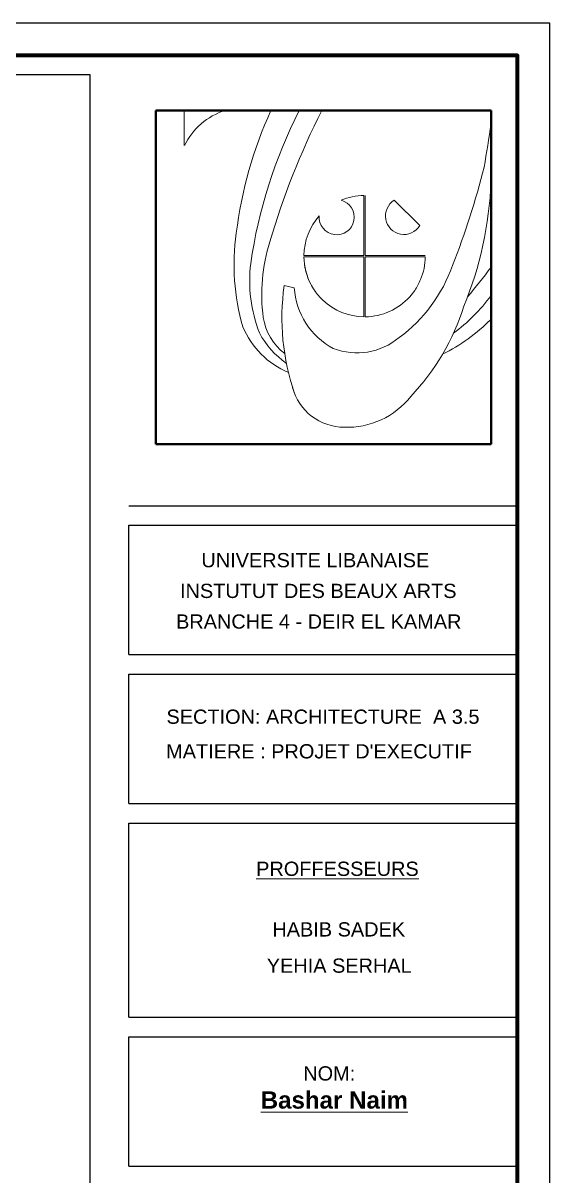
# Model space of a CAD drawing. Header units: inches. Extents: x -580639 to 179052, y 0 to 152898.
# Drawn here: x 170919 to 179052, y 135095 to 152898 of the extents above; entities that cross this region are included whole.
import ezdxf

# ---------------------------------------------------------------- set-up
doc = ezdxf.new("R2010")
doc.units = ezdxf.units.IN
doc.header["$LTSCALE"] = 500
doc.header["$MEASUREMENT"] = 0
doc.linetypes.add('ACAD_ISO02W100', pattern=[15, 12, -3])
for name, color, linetype, lineweight in [('A-0.2', 61, 'Continuous', 20), ('A-0.25', 42, 'Continuous', 25), ('A-ANNO-TEXS', 211, 'Continuous', 18), ('A-wall', 52, 'Continuous', 35), ('WALL', 7, 'Continuous', 40)]:
    doc.layers.add(name, color=color, linetype=linetype, lineweight=lineweight)
doc.styles.add('50', font='arial.ttf', dxfattribs={"height": 125})

# ---------------------------------------------------------------- blocks, each defined once
blk = doc.blocks.new('4')
at = {"layer": 'A-0.2', "color": 253}
for p, q in [((0, 7158), (612, 7158)), ((612, 7158), (612, 6408))]:
    blk.add_line(p, q, dxfattribs=at)
at = {"layer": 'A-0.2'}
for p, q in [((4464, 4046), (4464, 5334)), ((4491, 4046), (4491, 5334)), ((5661, 4688), (5114, 5233)), ((5387, 4961), (5661, 4688)), ((4464, 4046), (3176, 4046)), ((4464, 4019), (3176, 4019)), ((4464, 2731), (4464, 4019)), ((5779, 4046), (4491, 4046)), ((5779, 4019), (4491, 4019)), ((4491, 2731), (4491, 4019)), ((2753, 3402), (2970, 3354))]:
    blk.add_line(p, q, dxfattribs=at)
at = {"layer": 'A-0.2', "color": 253}
blk.add_arc((1928, 5765), 1462, 107.6478, 153.9617, dxfattribs=at)
at = {"layer": 'A-0.2'}
for centre, radius, start, end in [((10717, 3409), 9059, 155.5503, 172.9241), ((12494, 2369), 10566, 153.0442, 171.7936), ((18093, -216), 16295, 153.0933, 163.7577), ((-19263, 10603), 26713, 349.954, 351.9697), ((-10257, 10332), 17845, 338.6407, 345.7647), ((-676, 5940), 7870, 337.7327, 357.721), ((3880, 4867), 376, 175.5012, 75.7118), ((4478, 4033), 1301, 90.5934, 112.8245), ((5322, 4895), 397, 121.6312, 328.5411), ((4478, 4033), 1301, 138.3886, 179.4066), ((6429, 3847), 4751, 171.7946, 196.2417), ((5992, 3211), 3720, 162.3017, 187.6111), ((4478, 4033), 1301, 180.5934, 207.5693), ((4478, 4033), 1301, 337.2924, 359.4066), ((5120, 3503), 3106, 173.0781, 201.041), ((4478, 4033), 1301, 187.504, 216.3107), ((3279, 4920), 3270, 306.3755, 340.5839), ((-4402, 12360), 14410, 320.3139, 323.55), ((4478, 4033), 1301, 325.6568, 337.2924), ((7684, 2710), 4979, 172.0035, 199.0054), ((4557, 3453), 1590, 183.5692, 241.7601), ((4478, 4033), 1301, 214.7035, 226.4906), ((4478, 4033), 1301, 318.0572, 325.6568), ((4478, 4033), 1301, 226.4906, 269.4066), ((4478, 4033), 1301, 270.5934, 318.0572), ((4080, 5482), 3864, 306.5814, 323.5521), ((1776, 4501), 5072, 316.7269, 342.2893), ((3569, 3233), 1845, 202.7914, 246.932), ((3498, 2902), 1207, 188.7371, 232.5639), ((4368, 5496), 3987, 296.488, 315.0148), ((3907, 3300), 1917, 208.4281, 234.8085), ((4313, 3366), 1408, 248.8398, 309.9835), ((4044, 1512), 1149, 194.7464, 269.9305), ((4101, 2106), 1744, 268.0735, 321.6361)]:
    blk.add_arc(centre, radius, start, end, dxfattribs=at)
at = {"layer": 'WALL'}
for p, q in [((0, 7158), (7188, 7158)), ((0, 0), (0, 7158)), ((7188, 7158), (7188, 0)), ((0, 0), (7188, 0))]:
    blk.add_line(p, q, dxfattribs=at)

msp = doc.modelspace()

# ---------------------------------------------------------------- linework, layer by layer
msp.add_lwpolyline([(124052.087, 114139.979), (179052.305, 114139.979), (179052.305, 152898.096), (124052.087, 152898.096)], close=True)
at = {"layer": 'A-0.25', "lineweight": 25}
for p, q in [((172552.305, 145445.448), (178552.305, 145445.448)), ((172552.305, 143145.448), (172552.305, 145145.448)), ((172552.305, 145145.448), (178552.305, 145145.448)), ((172552.305, 143145.448), (178552.305, 143145.448)), ((172552.305, 140845.448), (172552.305, 142845.448)), ((172552.305, 142845.448), (178552.305, 142845.448)), ((172552.305, 140845.448), (178552.305, 140845.448)), ((172552.305, 137545.448), (172552.305, 140545.448)), ((172552.305, 140545.448), (178552.305, 140545.448)), ((172552.305, 137545.448), (178552.305, 137545.448)), ((172552.305, 135245.448), (172552.305, 137245.448)), ((172552.305, 137245.448), (178552.305, 137245.448)), ((172552.305, 135245.448), (178552.305, 135245.448))]:
    msp.add_line(p, q, dxfattribs=at)
for points in [[(171952.305, 114939.979), (171952.305, 152098.096), (124852.087, 152098.096), (124852.087, 114939.979), (171952.305, 114939.979)], [(178552.305, 143145.448), (178552.305, 145145.448)], [(178552.305, 140845.448), (178552.305, 142845.448)], [(178552.305, 137545.448), (178552.305, 140545.448)], [(178552.305, 135245.448), (178552.305, 137245.448)]]:
    msp.add_lwpolyline(points, dxfattribs=at)
at = {"layer": 'A-wall', "color": 1, "lineweight": 70}
msp.add_lwpolyline([(124552.087, 114639.979), (178552.305, 114639.979), (178552.305, 152398.096), (124552.087, 152398.096)], close=True, dxfattribs=at)

# ---------------------------------------------------------------- block references
at = {"layer": 'A-wall', "linetype": 'ACAD_ISO02W100', "xscale": 0.7200000000000001, "yscale": 0.7200000000000001, "zscale": 0.7200000000000001}
msp.add_blockref('4', (172967.16, 146394.836), dxfattribs=at)

# ---------------------------------------------------------------- texts
at = {"layer": 'A-ANNO-TEXS', "attachment_point": 1, "style": '50'}
for s, width, insert, char_height in [('UNIVERSITE LIBANAISE', 4948.28299, (173671.925, 144714.269), 220), ('INSTUTUT DES BEAUX ARTS', 4948.28299, (173341.377, 144239.779), 220), ('BRANCHE 4 - DEIR EL KAMAR', 4948.28299, (173280.5, 143766.588), 220), ('SECTION: ARCHITECTURE  A 3.5\\P ', 5318.43165, (173132.623, 142297.037), 220), ("MATIERE : PROJET D'EXECUTIF ", 5318.43165, (173127.274, 141762.767), 220), ('{\\LPROFFESSEURS }', 5318.43165, (174516.992, 139948.678), 220), ('HABIB SADEK ', 5318.43165, (174767.021, 139012.867), 220), ('YEHIA SERHAL', 5318.43165, (174681.087, 138453.002), 220), ('NOM: ', 5318.43165, (175243.955, 136789.058), 220), ('{\\fArial|b1|i0|c0|p34;\\LBashar Naim}', 5318.43165, (174587.236, 136401.227), 266.2)]:
    msp.add_mtext_dynamic_manual_height_columns(s, width=width, gutter_width=1000, heights=[0], dxfattribs=dict(at, insert=insert, char_height=char_height))

doc.saveas('drawing.dxf')
